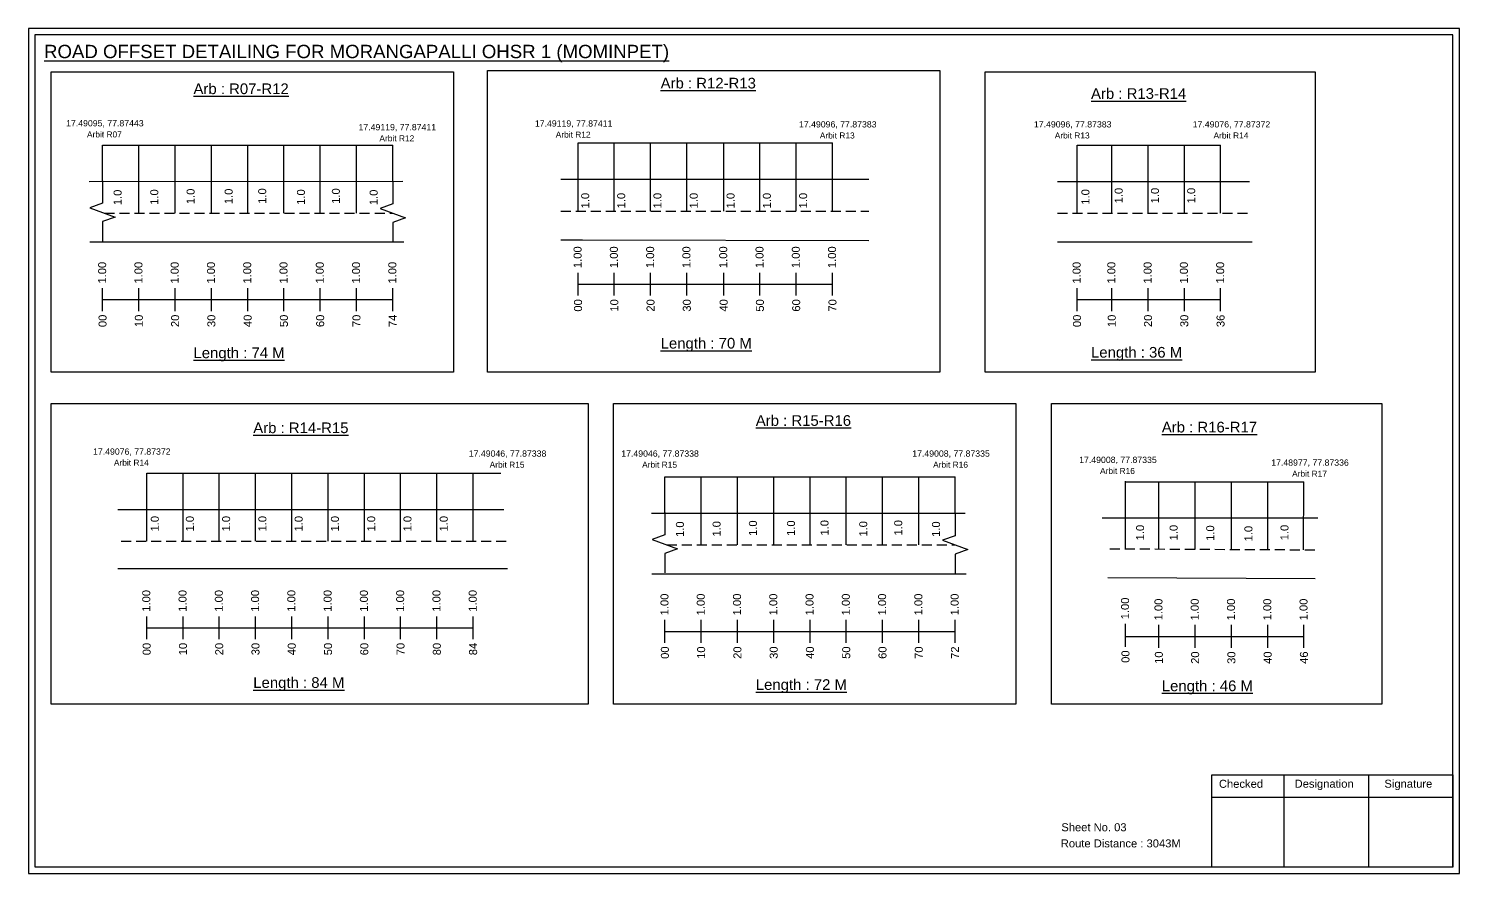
# Model space of a CAD drawing. Header units: inches. Extents: x 2380 to 8136, y 269 to 3641.
# Drawn here: x 4285 to 4822, y 1175 to 1492 of the extents above; entities that cross this region are included whole.
import ezdxf

# ---------------------------------------------------------------- set-up
doc = ezdxf.new("R2010")
doc.units = ezdxf.units.IN
doc.header["$MEASUREMENT"] = 0
doc.linetypes.add('DASHED2', pattern=[0.375, 0.25, -0.125])
doc.layers.add('PDF_Geometry', color=7, linetype='Continuous')
doc.layers.add('PDF_Text', color=5, linetype='Continuous')
doc.styles.add('PDF Arial', font='arial.ttf')
doc.styles.get("Standard").update_dxf_attribs({"font": 'arial.ttf'})

msp = doc.modelspace()

# ---------------------------------------------------------------- linework, layer by layer
at = {"color": 5}
for p, q in [((4491.1, 1449.1), (4586.52, 1449.1)), ((4312.83, 1448.31), (4421.63, 1448.31)), ((4678.2, 1448.31), (4732.04, 1448.31)), ((4329.38, 1325.28), (4462.15, 1325.28)), ((4523.67, 1323.93), (4632.47, 1323.93)), ((4696.37, 1322.05), (4763.29, 1322.05))]:
    msp.add_line(p, q, dxfattribs=at)
for p, q in [((4491.1, 1423.57), (4491.1, 1449.1)), ((4504.7, 1423.57), (4504.7, 1449.1)), ((4518.3, 1423.57), (4518.3, 1449.1)), ((4531.9, 1423.57), (4531.9, 1449.1)), ((4545.72, 1423.57), (4545.72, 1449.1)), ((4559.32, 1423.57), (4559.32, 1449.1)), ((4572.92, 1423.57), (4572.92, 1449.1)), ((4586.52, 1423.57), (4586.52, 1449.1)), ((4312.83, 1434.66), (4312.83, 1448.31)), ((4326.43, 1422.77), (4326.43, 1448.31)), ((4340.03, 1422.77), (4340.03, 1448.31)), ((4353.63, 1422.77), (4353.63, 1448.31)), ((4367.23, 1422.77), (4367.23, 1448.31)), ((4380.83, 1422.77), (4380.83, 1448.31)), ((4394.43, 1422.77), (4394.43, 1448.31)), ((4408.03, 1422.77), (4408.03, 1448.31)), ((4421.63, 1434.66), (4421.63, 1448.31)), ((4678.2, 1422.77), (4678.2, 1448.31)), ((4691.24, 1422.77), (4691.24, 1448.31)), ((4704.84, 1422.77), (4704.84, 1448.31)), ((4718.44, 1422.77), (4718.44, 1448.31)), ((4732.04, 1422.77), (4732.04, 1448.31)), ((4307.83, 1434.66), (4425.45, 1434.72)), ((4600.12, 1435.45), (4484.69, 1435.45)), ((4670.86, 1434.66), (4742.89, 1434.66)), ((4307.98, 1411.97), (4425.76, 1411.97)), ((4484.69, 1412.76), (4492.75, 1412.76)), ((4492.75, 1412.76), (4600.12, 1412.47)), ((4670.86, 1411.97), (4743.89, 1411.97)), ((4329.38, 1299.75), (4329.38, 1325.28)), ((4342.98, 1299.75), (4342.98, 1325.28)), ((4356.58, 1299.75), (4356.58, 1325.28)), ((4370.18, 1299.75), (4370.18, 1325.28)), ((4383.78, 1299.75), (4383.78, 1325.28)), ((4397.38, 1299.75), (4397.38, 1325.28)), ((4410.98, 1299.75), (4410.98, 1325.28)), ((4424.58, 1299.75), (4424.58, 1325.28)), ((4438.18, 1299.75), (4438.18, 1325.28)), ((4451.78, 1299.75), (4451.78, 1325.28)), ((4523.67, 1310.28), (4523.67, 1323.93)), ((4537.27, 1298.39), (4537.27, 1323.93)), ((4550.87, 1298.39), (4550.87, 1323.93)), ((4564.47, 1298.39), (4564.47, 1323.93)), ((4578.07, 1298.39), (4578.07, 1323.93)), ((4591.67, 1298.39), (4591.67, 1323.93)), ((4605.27, 1298.39), (4605.27, 1323.93)), ((4618.87, 1298.39), (4618.87, 1323.93)), ((4632.47, 1310.27), (4632.47, 1323.93)), ((4696.37, 1296.81), (4696.37, 1322.35)), ((4708.89, 1296.76), (4708.89, 1322.05)), ((4722.49, 1296.71), (4722.49, 1322.05)), ((4736.09, 1296.77), (4736.09, 1322.05)), ((4749.69, 1296.51), (4749.69, 1322.05)), ((4763.06, 1296.55), (4763.29, 1322.05)), ((4318.5, 1311.63), (4463.28, 1311.63)), ((4518.68, 1310.28), (4636.29, 1310.33)), ((4768.54, 1308.38), (4687.59, 1308.38)), ((4464.7, 1289.44), (4318.5, 1289.44)), ((4518.82, 1287.59), (4636.6, 1287.59)), ((4689.8, 1286.17), (4767.52, 1285.74))]:
    msp.add_line(p, q)
at = {"linetype": 'DASHED2', "ltscale": 15}
for p, q in [((4313.59, 1422.77), (4421.63, 1422.77)), ((4484.69, 1423.57), (4600.12, 1423.57)), ((4670.86, 1422.77), (4743.39, 1422.77)), ((4319.77, 1299.75), (4464.13, 1299.75)), ((4524.43, 1298.39), (4632.47, 1298.39)), ((4690.51, 1296.96), (4768.79, 1296.55))]:
    msp.add_line(p, q, dxfattribs=at)
at = {"color": 217, "true_color": 0x93278f}
for p, q in [((4491.1, 1391.87), (4491.1, 1400.43)), ((4504.7, 1391.87), (4504.7, 1400.43)), ((4518.3, 1391.87), (4518.3, 1400.43)), ((4531.9, 1391.87), (4531.9, 1400.43)), ((4545.72, 1391.87), (4545.72, 1400.43)), ((4559.32, 1391.87), (4559.32, 1400.43)), ((4572.92, 1391.87), (4572.92, 1400.43)), ((4586.52, 1391.87), (4586.52, 1400.43)), ((4491.1, 1396.14), (4586.52, 1396.2)), ((4312.83, 1386.08), (4312.83, 1394.63)), ((4312.83, 1390.34), (4421.63, 1390.34)), ((4326.43, 1386.08), (4326.43, 1394.63)), ((4340.03, 1386.08), (4340.03, 1394.63)), ((4353.63, 1386.08), (4353.63, 1394.63)), ((4367.23, 1386.08), (4367.23, 1394.63)), ((4380.83, 1386.08), (4380.83, 1394.63)), ((4394.43, 1386.08), (4394.43, 1394.63)), ((4408.03, 1386.08), (4408.03, 1394.63)), ((4421.63, 1386.08), (4421.63, 1394.63)), ((4678.2, 1386.08), (4678.2, 1394.63)), ((4678.2, 1390.35), (4732.04, 1390.36)), ((4691.24, 1386.08), (4691.24, 1394.63)), ((4704.84, 1386.08), (4704.84, 1394.63)), ((4718.44, 1386.08), (4718.44, 1394.63)), ((4732.04, 1386.08), (4732.04, 1394.63)), ((4329.38, 1263.05), (4329.38, 1271.61)), ((4342.98, 1263.05), (4342.98, 1271.61)), ((4356.58, 1263.05), (4356.58, 1271.61)), ((4370.18, 1263.05), (4370.18, 1271.61)), ((4383.78, 1263.05), (4383.78, 1271.61)), ((4397.38, 1263.05), (4397.38, 1271.61)), ((4410.98, 1263.05), (4410.98, 1271.61)), ((4424.58, 1263.05), (4424.58, 1271.61)), ((4438.18, 1263.05), (4438.18, 1271.61)), ((4451.78, 1263.05), (4451.78, 1271.61)), ((4329.38, 1267.32), (4451.78, 1267.34)), ((4523.67, 1261.69), (4523.67, 1270.25)), ((4537.27, 1261.69), (4537.27, 1270.25)), ((4550.87, 1261.69), (4550.87, 1270.25)), ((4564.47, 1261.69), (4564.47, 1270.25)), ((4578.07, 1261.69), (4578.07, 1270.25)), ((4591.67, 1261.69), (4591.67, 1270.25)), ((4605.27, 1261.69), (4605.27, 1270.25)), ((4618.87, 1261.69), (4618.87, 1270.25)), ((4632.47, 1261.69), (4632.47, 1270.25)), ((4696.37, 1260.2), (4696.37, 1268.76)), ((4708.89, 1259.82), (4708.89, 1268.37)), ((4722.49, 1259.82), (4722.49, 1268.37)), ((4736.09, 1259.82), (4736.09, 1268.37)), ((4749.69, 1259.82), (4749.69, 1268.37)), ((4763.29, 1259.82), (4763.29, 1268.37)), ((4523.67, 1265.96), (4632.47, 1265.96)), ((4696.37, 1264.08), (4763.29, 1264.1))]:
    msp.add_line(p, q, dxfattribs=at)
for points in [[(4293.6, 1475.79), (4444.45, 1475.79), (4444.45, 1363.11), (4293.6, 1363.11)], [(4457.18, 1476.27), (4626.79, 1476.27), (4626.79, 1363.11), (4457.18, 1363.11)], [(4643.74, 1475.79), (4767.54, 1475.79), (4767.54, 1363.11), (4643.74, 1363.11)], [(4293.6, 1351.41), (4494.84, 1351.41), (4494.84, 1238.73), (4293.6, 1238.73)], [(4504.45, 1351.41), (4655.3, 1351.41), (4655.3, 1238.73), (4504.45, 1238.73)], [(4668.67, 1351.41), (4792.47, 1351.41), (4792.47, 1238.73), (4668.67, 1238.73)]]:
    msp.add_lwpolyline(points, close=True)
at = {"linetype": 'Continuous'}
for points in [[(4312.81, 1434.94), (4312.81, 1426.51), (4308.07, 1424.78), (4317.55, 1421.33), (4312.81, 1419.61), (4312.81, 1412.26)], [(4421.63, 1434.66), (4421.63, 1426.23), (4416.89, 1424.5), (4426.37, 1421.05), (4421.63, 1419.32), (4421.63, 1411.97)], [(4523.65, 1310.56), (4523.65, 1302.13), (4518.91, 1300.4), (4528.4, 1296.95), (4523.65, 1295.22), (4523.65, 1287.87)], [(4632.47, 1310.27), (4632.47, 1301.84), (4627.73, 1300.12), (4637.22, 1296.66), (4632.47, 1294.94), (4632.47, 1287.59)]]:
    msp.add_lwpolyline(points, dxfattribs=at)
at = {"layer": 'PDF_Geometry'}
for points in [[(4285.09, 1491.96), (4285.09, 1175.25), (4821.56, 1175.25), (4821.56, 1491.96)], [(4287.41, 1489.63), (4287.41, 1177.67), (4819.14, 1177.67), (4819.14, 1489.63)]]:
    msp.add_lwpolyline(points, close=True, dxfattribs=at)
at = {"layer": 'PDF_Geometry', "color": 242, "true_color": 0xcc1f26}
msp.add_lwpolyline([(4819.14, 1177.57), (4728.8, 1177.57), (4728.8, 1212.18), (4819.14, 1212.18)], close=True, dxfattribs=at)
for points in [[(4755.78, 1212.18), (4755.78, 1177.57)], [(4787.51, 1212.18), (4787.51, 1177.57)], [(4728.8, 1203.81), (4819.14, 1203.81)]]:
    msp.add_lwpolyline(points, dxfattribs=at)

# ---------------------------------------------------------------- texts
at = {"color": 242, "true_color": 0xcd2027}
for s, height, p in [('%%UROAD OFFSET DETAILING FOR MORANGAPALLI OHSR 1 (MOMINPET)', 5, (4290.86, 1480.88)), ('%%UArb : R07-R12', 4, (4346.91, 1467.41)), ('%%UArb : R12-R13', 4, (4522.07, 1469.51)), ('%%UArb : R13-R14', 4, (4683.44, 1465.61)), ('%%ULength : 70 M', 4, (4522.07, 1372.01)), ('%%ULength : 74 M', 4, (4346.91, 1368.41)), ('%%ULength : 36 M', 4, (4683.44, 1368.61)), ('%%UArb : R15-R16', 4, (4557.75, 1343.03)), ('%%UArb : R14-R15', 4, (4369.32, 1340.29)), ('%%UArb : R16-R17', 4, (4709.98, 1340.56)), ('%%ULength : 84 M', 4, (4369.32, 1244.79)), ('%%ULength : 72 M', 4, (4557.75, 1244.03)), ('%%ULength : 46 M', 4, (4709.98, 1243.56))]:
    msp.add_text(s, height=height, dxfattribs=at).set_placement(p)
at = {"color": 5}
for s, height, p in [('17.49095, 77.87443', 2.34, (4299.14, 1455.3)), ('17.49119, 77.87411', 2.34, (4408.79, 1453.83)), ('17.49119, 77.87411', 2.34, (4474.91, 1455.23)), ('17.49096, 77.87383', 2.34, (4573.94, 1454.9)), ('17.49096, 77.87383', 2.34, (4662.03, 1454.9)), ('17.49076, 77.87372', 2.34, (4721.56, 1454.9)), ('Arbit R07', 2.246, (4306.96, 1451.17)), ('Arbit R12', 2.246, (4416.61, 1449.71)), ('Arbit R12', 2.246, (4482.73, 1451.1)), ('Arbit R13', 2.246, (4581.76, 1450.77)), ('Arbit R13', 2.246, (4669.85, 1450.77)), ('Arbit R14', 2.246, (4729.38, 1450.77)), ('17.49076, 77.87372', 2.34, (4309.24, 1332.21)), ('17.49046, 77.87338', 2.34, (4450.13, 1331.47)), ('17.49046, 77.87338', 2.34, (4507.31, 1331.47)), ('17.49008, 77.87335', 2.34, (4616.41, 1331.47)), ('17.49008, 77.87335', 2.34, (4679, 1329.12)), ('Arbit R14', 2.246, (4317.06, 1328.08)), ('Arbit R15', 2.246, (4457.95, 1327.34)), ('Arbit R15', 2.246, (4515.13, 1327.34)), ('Arbit R16', 2.246, (4624.23, 1327.34)), ('Arbit R16', 2.246, (4686.82, 1325)), ('17.48977, 77.87336', 2.34, (4751.01, 1328.08)), ('Arbit R17', 2.246, (4758.83, 1323.95))]:
    msp.add_text(s, height=height, dxfattribs=at).set_placement(p)
for p in [(4319.96, 1425.76), (4333.71, 1425.89), (4347.33, 1426.14), (4361.59, 1426.14), (4374.18, 1426.27), (4388.7, 1425.89), (4401.8, 1426.27), (4415.96, 1425.77), (4495.28, 1424.56), (4508.77, 1424.56), (4522.37, 1424.56), (4535.97, 1424.56), (4549.79, 1424.56), (4563.39, 1424.56), (4576.99, 1424.56), (4682.84, 1425.95), (4695.31, 1426.45), (4708.91, 1426.45), (4722.51, 1426.45), (4333.89, 1303.42), (4347.04, 1303.42), (4360.64, 1303.42), (4374.24, 1303.42), (4387.84, 1303.42), (4401.44, 1303.42), (4415.04, 1303.42), (4428.64, 1303.42), (4442.24, 1303.42), (4530.8, 1301.38), (4544.55, 1301.5), (4558.17, 1301.76), (4572.43, 1301.76), (4585.02, 1301.89), (4599.54, 1301.5), (4612.65, 1301.89), (4626.81, 1301.39), (4703.33, 1300.1), (4715.91, 1300.1), (4729.64, 1299.91), (4743.96, 1299.71), (4757.48, 1300.12)]:
    msp.add_text('1.0', height=3, rotation=90).set_placement(p)
at = {"color": 217, "true_color": 0x93278f}
for s, p in [('1.00', (4492.43, 1402.17)), ('1.00', (4506.03, 1402.17)), ('1.00', (4519.63, 1402.17)), ('1.00', (4533.23, 1402.17)), ('1.00', (4547.04, 1402.17)), ('1.00', (4560.64, 1402.17)), ('1.00', (4574.24, 1402.17)), ('1.00', (4587.84, 1402.17)), ('1.00', (4314.16, 1396.37)), ('1.00', (4327.76, 1396.37)), ('1.00', (4341.36, 1396.37)), ('1.00', (4354.96, 1396.37)), ('1.00', (4368.56, 1396.37)), ('1.00', (4382.16, 1396.37)), ('1.00', (4395.76, 1396.37)), ('1.00', (4409.36, 1396.37)), ('1.00', (4422.96, 1396.37)), ('1.00', (4679.53, 1396.37)), ('1.00', (4692.56, 1396.37)), ('1.00', (4706.16, 1396.37)), ('1.00', (4719.76, 1396.37)), ('1.00', (4733.36, 1396.37)), ('00', (4492.58, 1385.85)), ('10', (4506.18, 1385.85)), ('20', (4519.78, 1385.85)), ('30', (4533.38, 1385.85)), ('40', (4547.19, 1385.85)), ('50', (4560.79, 1385.85)), ('60', (4574.39, 1385.85)), ('70', (4587.99, 1385.85)), ('00', (4314.31, 1380.05)), ('10', (4327.91, 1380.05)), ('20', (4341.51, 1380.05)), ('30', (4355.11, 1380.05)), ('40', (4368.71, 1380.05)), ('50', (4382.31, 1380.05)), ('60', (4395.91, 1380.05)), ('70', (4409.51, 1380.05)), ('74', (4423.11, 1380.05)), ('00', (4679.68, 1380.05)), ('10', (4692.71, 1380.05)), ('20', (4706.31, 1380.05)), ('30', (4719.91, 1380.05)), ('36', (4733.51, 1380.05)), ('1.00', (4330.7, 1273.34)), ('1.00', (4344.3, 1273.34)), ('1.00', (4357.9, 1273.34)), ('1.00', (4371.5, 1273.34)), ('1.00', (4385.1, 1273.34)), ('1.00', (4398.7, 1273.34)), ('1.00', (4412.3, 1273.34)), ('1.00', (4425.9, 1273.34)), ('1.00', (4439.5, 1273.34)), ('1.00', (4453.1, 1273.34)), ('1.00', (4525, 1271.99)), ('1.00', (4538.6, 1271.99)), ('1.00', (4552.2, 1271.99)), ('1.00', (4565.8, 1271.99)), ('1.00', (4579.4, 1271.99)), ('1.00', (4593, 1271.99)), ('1.00', (4606.6, 1271.99)), ('1.00', (4620.2, 1271.99)), ('1.00', (4633.8, 1271.99)), ('1.00', (4697.7, 1270.5)), ('1.00', (4710.22, 1270.11)), ('1.00', (4723.82, 1270.11)), ('1.00', (4737.42, 1270.11)), ('1.00', (4751.02, 1270.11)), ('1.00', (4764.62, 1270.11)), ('00', (4330.85, 1257.02)), ('10', (4344.45, 1257.02)), ('20', (4358.05, 1257.02)), ('30', (4371.65, 1257.02)), ('40', (4385.25, 1257.02)), ('50', (4398.85, 1257.02)), ('60', (4412.45, 1257.02)), ('70', (4426.05, 1257.02)), ('80', (4439.65, 1257.02)), ('84', (4453.25, 1257.02)), ('00', (4525.15, 1255.67)), ('10', (4538.75, 1255.67)), ('20', (4552.35, 1255.67)), ('30', (4565.95, 1255.67)), ('40', (4579.55, 1255.67)), ('50', (4593.15, 1255.67)), ('60', (4606.75, 1255.67)), ('70', (4620.35, 1255.67)), ('72', (4633.95, 1255.67)), ('00', (4697.85, 1254.18)), ('10', (4710.37, 1253.79)), ('20', (4723.97, 1253.79)), ('30', (4737.57, 1253.79)), ('40', (4751.17, 1253.79)), ('46', (4764.77, 1253.79))]:
    msp.add_text(s, height=3, rotation=90, dxfattribs=at).set_placement(p)
for s, p in [('Sheet No. 03', (4672.3, 1191.04)), ('Route Distance : 3043M', (4672.11, 1184.99))]:
    msp.add_text(s, height=3).set_placement(p)
at = {"layer": 'PDF_Text', "color": 7, "attachment_point": 7, "style": 'PDF Arial'}
for s, insert, char_height in [('Checked', (4731.4, 1207.29), 3.001), ('Designation', (4759.78, 1206.46), 3.0006), ('Signature', (4793.46, 1206.46), 3.001)]:
    msp.add_mtext(s, dxfattribs=dict(at, insert=insert, char_height=char_height))

doc.saveas('drawing.dxf')
